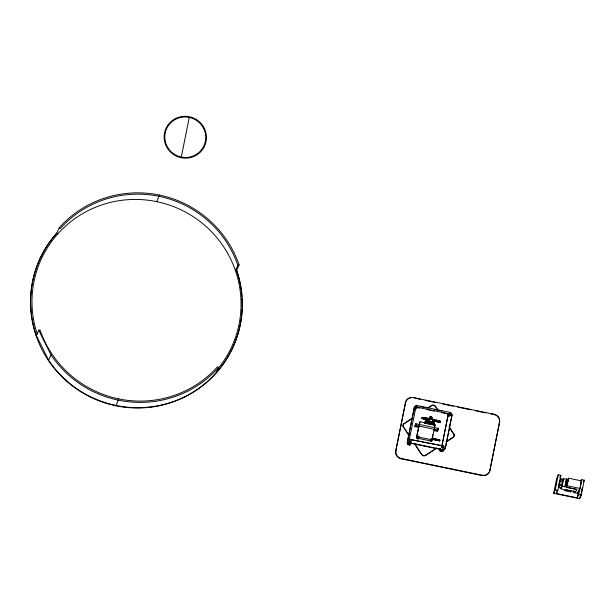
<?xml version="1.0" encoding="UTF-8"?>
<svg xmlns="http://www.w3.org/2000/svg" width="615" height="615" viewBox="0 0 615 615"><rect width="100%" height="100%" fill="white"/><g stroke="black" fill="none" stroke-linecap="round" stroke-linejoin="round"><path stroke-width="0.92" d="M567.161 483.79L565.677 483.09L565.592 483.59L567.222 483.928L567.437 482.506L566.73 486.78L562.072 486.396L560.995 488.74L565.17 490.186M559.381 484.843L562.025 485.273L562.84 480.523L560.196 480.015L560.019 481.637L562.687 482.052L562.464 483.405L561.979 485.373L559.381 484.843L558.643 487.61L559.158 484.42M567.491 482.66L565.792 482.529L565.108 486.442M407.514 442.516L407.66 444.33L409.651 445.022L410.428 444.368M413.91 410.451L413.926 411.074L414.01 409.813M439.971 449.211L440.117 451.026L442.108 451.71L443.684 450.357L443.553 449.173A1.822 1.799 24.6 0 1 442.131 451.272A1.822 1.799 24.6 0 1 439.986 449.842L440.071 448.573M439.771 440.025L439.579 440.755L432.337 439.341L439.494 440.878L439.702 440.371L432.476 438.987L432.614 438.48L439.771 439.917M439.517 440.878L439.702 440.063L432.53 438.61M431.891 418.5L432.038 417.954A1.245 1.222 24.6 0 0 431.054 416.547A1.245 1.222 24.6 0 0 429.608 417.454L429.247 418.984M559.727 482.583L559.15 485.273L559.258 484.412M561.303 487.449L561.564 485.919M559.312 482.452L558.735 485.197M118.695 398.881L115.874 405.769M159.423 195.07L156.748 201.643M181.317 157.063L189.236 117.419M395.76 451.003L405.508 402.617A6.634 6.527 24.6 0 1 413.28 397.551L494.414 414.349A6.634 6.527 24.6 0 1 499.618 422.105L489.871 470.49A6.634 6.534 24.6 0 1 482.099 475.556L400.972 458.759A6.634 6.534 24.6 0 1 395.76 451.003L405.508 402.617M407.753 440.009L414.302 407.645A2.652 2.614 24.6 0 1 417.408 405.616L450.195 412.427A2.652 2.614 24.6 0 1 451.948 415.44L445.398 447.797A2.652 2.614 24.6 0 1 442.285 449.826L409.836 443.108A2.652 2.614 24.6 0 1 407.753 440.009L414.302 407.645M409.382 439.325L415.932 406.961L448.389 413.68L441.985 445.729L409.382 439.325L441.985 445.729M418.669 427.433L414.917 426.656L415.517 424.419L416.401 424.596M414.917 426.656L415.832 423.727L438.303 428.378L437.703 430.623L435.389 430.154M417.477 426.456L415.233 425.972L415.832 423.727M419.069 424.88L420.022 421.736L435.212 424.88L431.638 441.155L416.44 438.003L418.692 426.756M416.44 438.003L420.022 421.736M418.3 438.841L417.339 438.672L417.593 437.45M417.462 438.718L417.693 437.45M417.585 438.749L417.816 437.465M418.3 436.496L417.685 438.779C420.506 430.331 416.624 443.553 418.976 436.681M418.231 438.726L418.4 436.512M418.108 438.68L418.469 436.527M425.449 420.96L424.788 423.466L425.449 420.96L428.563 421.567A2.329 0.4 11.3 0 1 429.393 421.582M424.957 423.428L425.572 420.952M425.019 423.42L425.718 420.952M425.149 423.412L425.795 420.952M425.303 423.42L425.972 420.96M425.572 423.435L426.064 420.968M425.665 423.443L426.157 420.975M425.765 423.451L426.364 420.998M425.972 423.481L426.464 421.014M426.08 423.497L426.572 421.029M426.187 423.512L426.687 421.044M426.303 423.527L426.795 421.06M426.41 423.551L426.902 421.083M426.526 423.574L427.018 421.106M426.749 423.62L427.125 421.129M426.856 423.643L427.348 421.175M426.971 423.704L427.456 421.198M427.071 423.697C425.872 419.345 433.852 421.736 433.859 423.074M427.179 423.72L427.717 421.221M427.379 423.773L427.856 421.214M427.471 423.804L428.009 421.214M428.171 421.214C425.311 424.242 434.59 426.041 433.114 422.182M427.848 423.689L428.34 421.221M428.032 423.704L428.524 421.237M428.217 423.72L428.709 421.252M428.417 423.735L428.909 421.267M428.678 421.367L428.963 420.176A2.329 0.4 11.3 0 1 429.324 419.761L429.57 418.561L421.606 417.277M428.617 423.758L429.109 421.29M428.824 423.781L429.324 421.313M429.039 423.812L429.539 421.344M429.262 423.843L429.754 421.375M429.485 423.873L429.977 421.406M429.708 423.912L430.2 421.444M429.931 423.958L430.423 421.49M430.162 423.996L430.654 421.529M430.385 424.043L430.884 421.575M430.615 424.089L431.107 421.621M430.838 424.142L431.33 421.675M431.061 424.196L431.553 421.729M431.276 424.25L431.768 421.782M431.484 424.304L431.984 421.836M431.692 424.358L432.191 421.89M431.899 424.419L432.391 421.952M432.091 424.473L432.583 422.005M432.276 424.535L432.768 422.067M432.453 424.596L432.945 422.128M432.783 424.711L433.275 422.244M432.929 424.773L433.421 422.305M433.068 424.834L433.56 422.367M433.191 424.888L433.683 422.42M433.406 425.003L433.798 422.474M433.49 425.057L433.982 422.59M431.661 440.548L430.638 440.34L430.838 439.171M433.79 424.335L434.059 422.643M430.631 440.271L430.954 439.156M433.821 424.619L434.167 422.736M430.692 440.255L431.084 439.156M431.215 439.171C431.653 443.031 428.993 440.555 431.238 441.439M431.522 439.233C429.577 441.509 431.876 443.023 431.622 439.256M430.915 441.509L431.384 439.202M431.038 441.516L431.492 439.225M431.684 440.471L431.745 439.295M431.707 440.494L431.853 439.341M432.576 436.466L432.945 434.59M433.045 438.334L432.668 439.671M432.476 438.703L439.694 440.094L439.648 440.601L432.099 439.11L432.314 438.041L433.083 438.203L432.868 439.271L432.629 439.802L431.853 439.64M433.644 430.538L437.388 431.315L437.988 429.07M437.388 431.315L438.303 428.378M441.839 446.044L448.389 413.68M450.049 412.742L450.049 412.742A2.652 2.614 24.6 0 1 450.672 413.057M445.398 447.797L451.948 415.44M489.871 470.49L499.48 422.42A6.634 6.527 24.6 0 0 499.588 421.575M553.685 493.307L556.69 478.286L558.289 474.795L560.888 475.334L557.882 490.355L556.429 493.53L577.201 497.827L578.654 494.652L581.652 479.631L584.25 480.169L581.244 495.19L579.653 498.68L553.685 493.307L555.284 489.817L558.289 474.795M556.429 493.53L556.99 490.709M560.995 488.74L561.449 486.473M562.072 486.396L563.586 478.831L568.237 479.216L567.476 482.783L565.808 482.468M564.862 486.972L566.377 479.408M565.838 482.368L566.615 478.877M566.992 484.781L568.629 478.209L581.613 480.892L580.099 488.456L577.823 493.43L573.28 492.484L573.618 490.778M573.28 492.484L573.764 491.431L575.709 491.831L576.824 489.402L566.484 487.303L568.629 478.209M577.823 493.43L578.492 490.063M577.201 497.827L578.7 490.316M579.653 498.68L580.022 496.805M581.229 493.268L580.675 496.374M580.844 495.529L581.183 493.845M581.513 492.169L582.067 489.071M562.325 483.713L561.234 488.149M567.314 483.275L567.238 483.89M567.284 483.136L567.391 482.652M439.541 440.778L439.702 440.194L439.633 440.578L432.522 438.779L432.768 438.272M439.679 440.471L432.453 439.11M559.573 482.444L560.196 480.015M428.594 421.567L428.87 420.376M429.439 417.992L429.516 417.654A1.245 1.222 24.6 0 1 430.961 416.747A1.245 1.222 24.6 0 1 431.945 418.154M562.371 482.099L562.794 480.553M567.276 483.751L565.692 483.006L567.345 483.175M567.245 483.851L565.615 483.551L565.777 483.075M559.427 484.735L560.019 481.637M56.818 233.016L59.24 227.727A106.134 104.489 24.6 0 1 239.112 264.965L236.69 270.254A106.134 104.489 24.6 0 1 183.47 397.352A106.134 104.489 24.6 0 1 48.585 360.213L36.323 335.559A106.134 104.489 24.6 0 1 56.818 233.016L57.818 233.892M36.323 335.559L38.745 330.27L39.998 329.863A104.804 103.182 24.6 0 0 217.625 366.64L218.617 367.509L216.196 372.798M48.585 360.213L51.007 354.924L38.745 330.27M239.112 264.965L237.859 265.373L235.437 270.661L236.69 270.254M413.28 397.551L420.599 399.419M402.971 426.372A2.652 2.614 24.6 0 1 404.093 423.689L412.088 418.262M408.629 435.151L403.509 427.002A2.652 2.614 24.6 0 1 404.24 423.374M414.026 410.051A1.822 1.799 24.6 0 0 413.834 411.266L413.703 410.082M415.932 406.961L419.499 408.045M417.408 405.616L417.262 405.938A2.652 2.614 24.6 0 0 414.156 407.96M407.66 444.33L407.245 442.285L408.106 441.447A1.822 1.799 24.6 0 1 408.644 441.124M400.972 458.759L401.111 458.444A6.634 6.534 24.6 0 1 395.906 450.687M409.836 443.108L409.982 442.792A2.652 2.614 24.6 0 1 407.899 439.687M409.651 445.022L411.22 443.131M428.424 407.83L431.715 405.462A2.652 2.614 24.6 0 1 435.382 406.223L438.018 410.144M437.342 409.675L435.382 406.223M434.636 426.149L435.212 424.88M421.79 454.731L414.564 443.446M432.845 438.772L433.083 438.203M436.596 448.004L425.457 455.484L435.666 448.835M440.117 451.026L439.771 448.842M442.285 449.826L442.431 449.511A2.652 2.614 24.6 0 0 445.544 447.482M442.108 451.71L443.753 450.218M446.651 441.67L452.932 437.58A2.652 2.614 24.6 0 0 453.655 433.952L449.065 426.587M452.932 437.58L453.078 437.265A2.652 2.614 24.6 0 0 453.801 433.637M490.539 413.895L494.414 414.349M482.099 475.556L482.245 475.234A6.634 6.534 24.6 0 0 490.017 470.175M559.796 477.709L560.888 475.334M562.51 481.176L563.586 478.831M580.929 481.214L581.652 479.631M580.852 482.552L581.613 480.892M583.451 481.914L584.25 480.169M407.714 441.924L408.106 441.447M430.992 417.877C430.838 416.97 430.869 417.554 430.608 417.893M414.418 409.567L413.641 410.22M410.513 444.176L411.289 443.523M407.245 442.285L408.022 441.632A1.822 1.799 24.6 0 0 407.499 442.408M430.669 419.13C430.492 417.869 430.808 418.754 430.408 419.123M427.786 408.022L431.715 405.462M404.093 423.689L412.727 418.062M446.013 441.87L453.078 437.265M425.311 420.991L426.326 421.575M424.535 417.77L425.134 417.885M423.082 418.715L423.674 418.838L423.128 418.769M426.725 419.468L427.325 419.591M429.677 419.107L430.692 419.115M436.081 420.16L436.673 420.276L436.096 420.199M434.628 421.106L435.22 421.221M437.057 421.606L437.649 421.729L437.073 421.652M439.725 420.914L440.179 420.968M417.447 426.526L415.187 426.08M426.333 418.162L425.911 418.108M427.287 419.615L426.772 419.522M428.501 419.814L427.94 419.722L428.54 419.837M435.189 421.252L434.674 421.16M439.072 420.752L438.533 420.698L439.11 420.775M438.833 422.005L438.287 421.852L438.864 421.982M417.608 437.58L418.323 437.573M418.73 437.872L417.731 437.672M417.293 438.557L418.046 438.656M427.586 421.229L427.056 421.582M440.601 421.237L433.075 419.284A2.329 0.4 11.3 0 0 429.57 418.561M430.754 440.255L431.638 440.44M432.022 419.545C434.39 419.453 428.586 418.1 430.123 419.138M425.911 418.016L426.349 418.138M429.324 419.761L421.252 418.346L429.109 420.23M439.433 422.328L432.614 420.96A2.329 0.4 11.3 0 0 432.852 420.491L440.694 422.374L439.84 422.144M425.257 400.38L435.52 402.502M442.977 404.047L453.232 406.177M457.898 407.138L470.952 409.844M475.618 410.805L485.873 412.926M420.045 406.507L427.463 408.045M434.882 409.582L442.3 411.12M426.918 409.582L434.336 411.12M441.755 412.657L448.243 413.995M415.571 424.312L416.447 424.496M415.502 425.388L437.972 430.046M437.657 430.731L435.351 430.239M432.614 438.38L439.794 439.863M417.024 436.735L432.214 439.886M409.982 442.792L442.431 449.511M560.334 478.693L563.947 479.439M560.396 479.054L562.256 479.439M565.946 482.245L567.568 482.575M565.762 482.675L567.399 482.936M565.746 482.752L567.368 483.09M565.646 483.252L567.307 483.621L565.631 483.329M567.122 485.765L580.099 488.456M566.438 487.249L576.824 489.402M558.689 487.58L561.28 488.118M575.732 491.792L565.408 489.655L564.839 490.739L570.682 491.946L571.166 490.893L565.323 489.686M555.284 489.817L557.882 490.355M578.654 494.652L581.244 495.19M401.111 458.444L482.245 475.234M422.92 417.662L424.127 417.916M440.186 450.887L442.177 451.571M407.722 444.191L409.713 444.883M434.182 419.738L433.767 419.73M431.938 419.376L432.676 419.753M59.24 227.727L60.239 228.603A104.804 103.182 24.6 0 1 237.859 265.373M449.45 427.686L453.655 433.952M403.509 427.002L409.298 435.612M414.948 444.545L421.26 453.947M443.684 450.357L443.469 449.365A1.822 1.799 24.6 0 1 441.409 451.471A1.822 1.799 24.6 0 1 440.086 448.812M407.307 442.147L407.53 443.146A1.822 1.799 24.6 0 0 411.112 443.1M451.187 413.511A2.652 2.614 24.6 0 1 451.571 414.079M451.71 414.402A2.652 2.614 24.6 0 1 451.802 415.755M448.504 416.001A1.061 1.046 24.6 0 1 448.151 415.271M410.835 441.478A1.061 1.046 24.6 0 1 409.774 441.424M448.55 414.202A1.061 1.046 24.6 0 1 450.272 414.402A1.061 1.046 24.6 0 1 449.511 415.94A1.061 1.046 24.6 0 1 448.312 414.687M410.005 439.295A1.061 1.046 24.6 0 0 409.813 441.024A1.061 1.046 24.6 0 0 411.504 440.555L411.55 440.286A1.061 1.046 24.6 0 0 411.058 439.348M416.017 408.752A1.061 1.046 24.6 0 1 417.593 407.399M417.9 407.853A1.061 1.046 24.6 0 1 417.954 408.122M494.268 414.664A6.634 6.527 24.6 0 1 495.905 415.233M496.651 415.671A6.634 6.527 24.6 0 1 499.588 420.714M405.362 402.94A6.634 6.527 24.6 0 1 408.921 398.382M409.721 398.059A6.634 6.527 24.6 0 1 410.559 397.844M409.667 444.168A1.053 1.038 24.6 0 1 408.621 444.23M408.091 443.623A1.053 1.038 24.6 0 1 408.037 443.354M403.371 427.317A2.652 2.614 24.6 0 1 403.194 427.018M431.569 405.785A2.652 2.614 24.6 0 1 435.236 406.546M425.157 455.654A2.652 2.614 24.6 0 1 422.82 455.63M422.52 455.461A2.652 2.614 24.6 0 1 422.244 455.246M442.631 450.172A1.061 1.046 24.6 0 1 442.477 450.395M440.986 450.48A1.061 1.046 24.6 0 1 440.678 450.026M425.603 455.169A2.652 2.614 24.6 0 1 421.928 454.408M410.021 443.676A1.053 1.038 24.6 0 1 408.767 443.907M408.537 443.761A1.053 1.038 24.6 0 1 408.183 443.038M432.591 419.745A2.329 0.4 11.3 0 1 431.907 419.676M432.683 422.39A2.329 0.4 11.3 0 1 432.706 422.728M430.877 421.805A2.329 0.4 11.3 0 1 432.245 422.19M416.101 408.621A0.992 0.976 24.6 0 1 416.032 407.637M416.178 407.422A0.992 0.976 24.6 0 1 417.577 407.345M410.074 443.138A0.83 0.815 24.6 0 1 408.89 443.538A0.83 0.815 24.6 0 1 408.644 442.323M411.02 443.292A1.822 1.799 24.6 0 1 408.952 444.776A1.822 1.799 24.6 0 1 407.422 442.715M410.236 443.184A0.992 0.976 24.6 0 1 408.706 443.584A0.992 0.976 24.6 0 1 408.729 442.008M409.559 443.93A0.992 0.976 24.6 0 1 408.737 443.853M408.514 443.676A0.992 0.976 24.6 0 1 408.252 443.184M411.181 439.41A0.992 0.976 24.6 0 1 411.22 440.855A0.992 0.976 24.6 0 1 409.759 440.755A0.992 0.976 24.6 0 1 409.974 439.325M242.125 308.784A106.134 104.489 24.6 0 1 97.116 400.065A106.134 104.489 24.6 0 1 56.672 233.331M236.544 270.569A106.134 104.489 24.6 0 1 241.91 296.515M242.033 298.383A106.134 104.489 24.6 0 1 242.187 306.885M218.617 367.509A106.134 104.489 24.6 0 1 51.007 354.924M37.284 334.276A104.804 103.182 24.6 0 1 154.903 201.274A104.804 103.182 24.6 0 1 218.21 368.4M442.493 449.158A0.83 0.815 24.6 0 1 441.808 450.341A0.83 0.815 24.6 0 1 440.993 449.219M442.746 449.327A0.992 0.976 24.6 0 1 441.685 450.488A0.992 0.976 24.6 0 1 440.847 449.142M442.608 450.065A0.992 0.976 24.6 0 1 442.27 450.495M441.193 450.541A0.992 0.976 24.6 0 1 440.709 449.88M556.198 484.066L556.606 482.183L556.198 484.066M561.926 484.851L562.156 483.782L561.926 484.851M582.159 489.44L582.566 487.557L582.159 489.44M423.335 417.508L423.92 417.631L423.335 417.508M421.882 418.461L422.459 418.584L421.882 418.461M424.312 418.961L424.896 419.084L424.373 418.961M426.987 418.262L427.563 418.392L426.987 418.262M425.526 419.215L426.11 419.338L425.526 419.215M433.429 420.845L434.005 420.975L433.429 420.845M435.858 421.352L436.435 421.475L435.912 421.344M168.287 148.315A20.51 20.195 24.6 0 0 203.642 146.385A20.51 20.195 24.6 0 0 183.908 117.019A20.51 20.195 24.6 0 0 168.287 148.315M167.695 148.699A21.225 20.895 24.6 0 0 204.28 146.701A21.225 20.895 24.6 0 0 183.862 116.32A21.225 20.895 24.6 0 0 167.695 148.699M442.062 447.52A1.061 1.046 24.6 0 0 443.892 447.42A1.061 1.046 24.6 0 0 442.877 445.898A1.061 1.046 24.6 0 0 442.062 447.52M448.566 415.317A0.992 0.976 24.6 0 0 450.28 415.21A0.992 0.976 24.6 0 0 449.319 413.795A0.992 0.976 24.6 0 0 448.566 415.317M442.17 447.382A0.992 0.976 24.6 0 0 443.884 447.282A0.992 0.976 24.6 0 0 442.923 445.86A0.992 0.976 24.6 0 0 442.17 447.382"/></g></svg>
